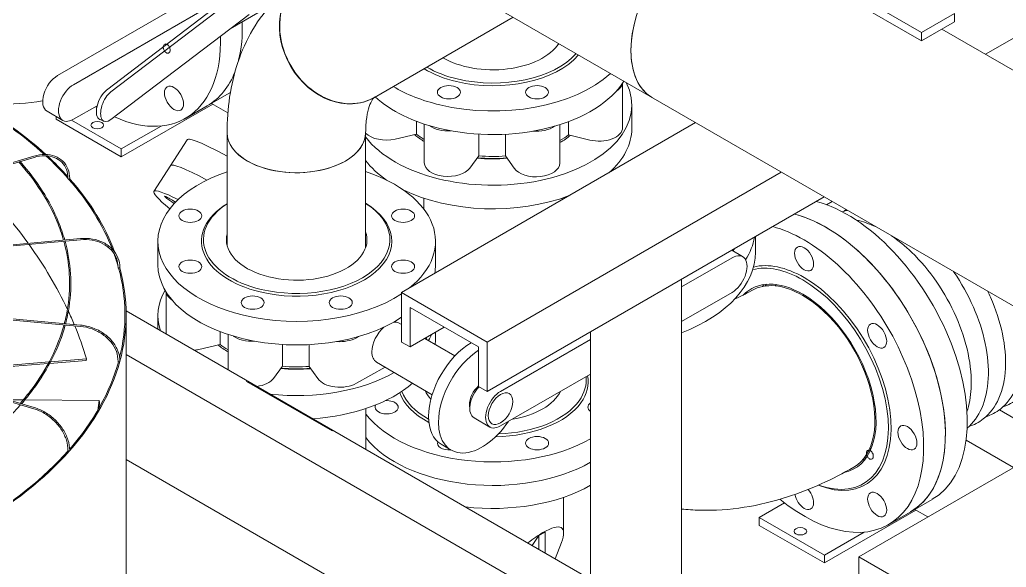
# Model space of a CAD drawing. Header units: millimetres. Extents: x -312439 to 477422, y -331570 to 212570.
# Drawn here: x 398832.4 to 399330.9, y 107076 to 107352.6 of the extents above; entities that cross this region are included whole.
import ezdxf

# ---------------------------------------------------------------- set-up
doc = ezdxf.new("R2010")
doc.units = ezdxf.units.MM

msp = doc.modelspace()

# ---------------------------------------------------------------- linework, layer by layer
at = {"color": 0, "linetype": 'Continuous', "lineweight": 0, "extrusion": (0, 0.816497, 0.57735)}
for p, q in [((399761.596, 107589.874), (399320.29, 107335.086)), ((399173.907, 107300.578), (399025.298, 107214.779)), ((398937.195, 107295.486), (398937.195, 107238.594)), ((398900.193, 107265.878), (398917.045, 107291.937)), ((398839.591, 107283.647), (398647.424, 107227.116)), ((398839.764, 107283.059), (398647.833, 107226.598)), ((399217.214, 107275.575), (399068.605, 107189.775)), ((399238.868, 107263.074), (399068.605, 107164.772)), ((399106.533, 107262.459), (399106.533, 107261.68)), ((398649.769, 107222.541), (398863.068, 107242.046)), ((398649.883, 107221.937), (398863.124, 107241.436)), ((398902.233, 107228.797), (398902.233, 107240.698)), ((399042.484, 107228.797), (399042.484, 107240.698)), ((399166.752, 107221.438), (399166.752, 107067.893)), ((398649.501, 107217.212), (398863.068, 107197.683)), ((398649.682, 107217.811), (398863.124, 107198.293)), ((398646.735, 107212.816), (398839.591, 107156.082)), ((398647.194, 107213.319), (398839.764, 107156.67)), ((398906.457, 107214.958), (398906.457, 107193.754)), ((399025.298, 107214.779), (399068.605, 107189.775)), ((399025.298, 107189.775), (399025.298, 107214.779)), ((399132.108, 107063.474), (398886.173, 107205.465)), ((399029.628, 107207.278), (399029.628, 107187.275)), ((399064.274, 107187.275), (399029.628, 107207.278)), ((398902.233, 107203.18), (398902.233, 107196.192)), ((399024.207, 107199.252), (399025.298, 107198.611)), ((399046.951, 107197.276), (399029.628, 107187.275)), ((398933.662, 107195.032), (398933.662, 107188.522)), ((398937.669, 107193.611), (398937.669, 107175.733)), ((399003.663, 107192.568), (399002.535, 107191.927)), ((399037.176, 107191.633), (399052.303, 107182.746)), ((399037.872, 107192.035), (399037.872, 107191.868)), ((399042.484, 107194.698), (399042.484, 107191.279)), ((399075.378, 107164.862), (399120.818, 107191.097)), ((399120.818, 107194.918), (399120.818, 107069.992)), ((398922.892, 107186.01), (398933.662, 107188.522)), ((398965.169, 107188.523), (398965.169, 107177.548)), ((398978.718, 107188.477), (398978.718, 107177.48)), ((399029.628, 107187.275), (399025.298, 107189.775)), ((399064.274, 107167.273), (399064.274, 107187.275)), ((399068.605, 107189.775), (399068.605, 107164.772)), ((398866.005, 107180.485), (398847.596, 107178.996)), ((398848.02, 107179.788), (398866.211, 107181.26)), ((398866.005, 107180.485), (398866.211, 107181.26)), ((398886.193, 107183.45), (399087.706, 107067.107)), ((398781.735, 107174.427), (398847.295, 107179.73)), ((398846.868, 107178.937), (398781.926, 107173.684)), ((398960.631, 107171.375), (398965.169, 107177.548)), ((398978.718, 107177.48), (398983.06, 107171.275)), ((399002.535, 107168.925), (399017.003, 107177.134)), ((399012.698, 107179.663), (399040.794, 107163.157)), ((399120.818, 107173.595), (399075.378, 107147.36)), ((398946.948, 107169.876), (398947.381, 107170.126)), ((398990.255, 107144.873), (398946.948, 107169.876)), ((399068.605, 107164.772), (399064.274, 107167.273)), ((399405.023, 107167.144), (399256.414, 107081.344)), ((398834.163, 107160.5), (398826.603, 107160.542)), ((398872.624, 107160.286), (398834.958, 107160.495)), ((398872.788, 107159.525), (398872.624, 107160.286)), ((399007.36, 107156.195), (399007.36, 107135.497)), ((399070.019, 107146.829), (399062.002, 107151.457)), ((398990.688, 107145.123), (398990.255, 107144.873)), ((399045.315, 107138.159), (399050.323, 107135.217)), ((399015.003, 107056.075), (398886.193, 107130.444)), ((399107.232, 107093.309), (399107.232, 107111.353)), ((399094.747, 107091.969), (399091.284, 107087.044)), ((399094.747, 107091.969), (399097.902, 107093.791)), ((399094.747, 107091.969), (399094.747, 107085.044)), ((399097.902, 107093.791), (399097.902, 107083.223)), ((399106.113, 107088.443), (399103.025, 107080.265)), ((399256.414, 107081.344), (399299.721, 107056.341)), ((399256.414, 107056.341), (399256.414, 107081.344))]:
    msp.add_line(p, q, dxfattribs=at)
at = {"color": 5, "linetype": 'Continuous', "lineweight": 0, "extrusion": (0, 0.816497, 0.57735)}
for p, q in [((398870.916, 107475.511), (400615.02, 106468.552)), ((398964.534, 107389.597), (398851.584, 107324.386)), ((398859.601, 107319.758), (398958.16, 107376.661)), ((399246.765, 107369.964), (399288.045, 107346.131)), ((398878.468, 107316.115), (398948.31, 107369.223)), ((399246.765, 107365.692), (399288.045, 107341.859)), ((398934.25, 107361.106), (398876.321, 107317.056)), ((398948.31, 107355.222), (398878.468, 107302.114)), ((398957.139, 107358.569), (398938.748, 107347.951)), ((399288.045, 107346.131), (399304.655, 107355.721)), ((399304.655, 107355.721), (399304.655, 107351.449)), ((399011.607, 107313.343), (399081.702, 107353.813)), ((399288.045, 107341.859), (399304.655, 107351.449)), ((399288.045, 107346.131), (399288.045, 107341.859)), ((399298.301, 107347.781), (400278.689, 106781.754)), ((399137.045, 107320.62), (399137.045, 107298.132)), ((398927.184, 107309.081), (398938.184, 107315.432)), ((398883.714, 107283.279), (398929.934, 107309.964)), ((398937.586, 107305.546), (398929.324, 107310.316)), ((398846.225, 107306.353), (398854.242, 107301.725)), ((398871.545, 107309.151), (398859.601, 107302.255)), ((398927.184, 107309.081), (398916.184, 107302.73)), ((399141.657, 107309.444), (399141.657, 107297.542)), ((398850.801, 107302.281), (398850.801, 107303.711)), ((398850.801, 107302.281), (398883.714, 107283.279)), ((398858.625, 107301.765), (398883.714, 107287.28)), ((398872.878, 107302.203), (398875.025, 107301.262)), ((399032.834, 107301.296), (399032.834, 107294.786)), ((399036.842, 107299.874), (399036.842, 107280.336)), ((399109.725, 107301.105), (399109.725, 107294.398)), ((398883.714, 107287.28), (398903.807, 107298.88)), ((399007.198, 107295.486), (399007.198, 107237.495)), ((399022.064, 107292.273), (399032.834, 107294.786)), ((399064.342, 107294.787), (399064.342, 107283.812)), ((399105.283, 107299.571), (399105.283, 107280.111)), ((399077.89, 107294.74), (399077.89, 107283.744)), ((399105.283, 107290.475), (399105.527, 107290.616)), ((399109.725, 107294.398), (399120.396, 107291.783)), ((398883.714, 107283.279), (398883.714, 107287.28)), ((399059.803, 107277.639), (399064.342, 107283.812)), ((399077.89, 107283.744), (399082.233, 107277.538)), ((399036.53, 107262.459), (399036.53, 107257.025)), ((399242.856, 107260.771), (399240.032, 107259.141)), ((399204.155, 107243.032), (399204.155, 107235.124)), ((399197.665, 107232.901), (399192.136, 107236.093)), ((399166.752, 107217.617), (399192.306, 107232.37)), ((399192.306, 107214.868), (399166.752, 107200.115)), ((399356.125, 107138.912), (399327.362, 107155.518)), ((399334.472, 107126.41), (399310.583, 107140.203)), ((399218.816, 107108.521), (399206.074, 107101.165)), ((399293.457, 107110.314), (399271.457, 107097.613)), ((399206.074, 107101.165), (399238.988, 107082.162)), ((399206.074, 107097.164), (399206.074, 107101.165)), ((399238.988, 107078.162), (399285.207, 107104.847)), ((399291.165, 107101.407), (399284.597, 107105.199)), ((399206.074, 107097.164), (399238.988, 107078.162)), ((399238.988, 107082.162), (399259.08, 107093.763)), ((399238.988, 107078.162), (399238.988, 107082.162))]:
    msp.add_line(p, q, dxfattribs=at)
at = {"color": 3, "linetype": 'Continuous', "lineweight": 0, "extrusion": (0, 0.816497, 0.57735)}
msp.add_line((398886.193, 107062.852), (398886.193, 107203.592), dxfattribs=at)
at = {"color": 5, "linetype": 'Continuous', "lineweight": 0}
for centre, major_axis, ratio, start_param, end_param in [((399177.678, 107357.912), (25.769, 44.633), 0.5773503, 0, 3.1415927), ((399177.678, 107357.912), (25.769, 44.633), 0.5773503, 0, 2.3561945), ((398993.943, 107343.555), (-17.501, 30.312), 0.8164966, 0.021565, 3.1415927), ((398994.106, 107343.656), (-17.501, 30.312), 0.8164966, 0, 3.1415927), ((398884.466, 107383.071), (42.718, -73.99), 0.5773503, 0.537327, 0.8316342), ((398884.466, 107383.071), (-42.718, 73.99), 0.5773503, 3.6789197, 3.9732269), ((398873.466, 107376.72), (-42.718, 73.99), 0.5773503, 2.468964, 3.9608436), ((399071.531, 107347.762), (-35.522, 0), 0.5773503, 0.7792277, 2.7798573), ((399071.531, 107346.962), (48.077, 0), 0.5773503, 4.3196899, 5.8278754), ((399071.531, 107347.762), (47.097, 0), 0.5773503, 4.3196899, 5.8130476), ((399177.678, 107357.912), (25.769, 44.633), 0.5773503, 2.3561945, 3.1415927), ((398884.466, 107383.071), (42.718, -73.99), 0.5773503, 0, 0.4365069), ((398884.466, 107383.071), (-42.718, 73.99), 0.5773503, 3.1415927, 3.5780995), ((399071.531, 107346.962), (48.077, 0), 0.5773503, 3.902047, 4.3196899), ((399071.531, 107347.762), (47.097, 0), 0.5773503, 3.9223369, 4.3196899), ((399071.531, 107346.962), (-70.126, 0), 0.5773503, 1.1780972, 2.580283), ((398859.601, 107311.006), (-5.359, -9.282), 0.5773503, 3.9269908, 7.0685835), ((399071.531, 107309.444), (70.126, 0), 0.5773503, 3.5508758, 6.5683569), ((399071.531, 107335.06), (70.126, 0), 0.5773503, 4.3196899, 5.9423663), ((399125.089, 107321.135), (11.956, 0), 0.5773503, 5.5207584, 6.1993221), ((398876.321, 107310.056), (-3.442, -7.853), 0.493747, 3.867644, 6.2831853), ((398878.468, 107309.114), (3.442, 7.853), 0.493747, 0.7260513, 3.867644), ((398895.466, 107389.422), (42.718, -73.99), 0.5773503, 0, 0.0159354), ((399071.531, 107346.962), (-70.126, 0), 0.5773503, 0.7682979, 1.1780972), ((398993.943, 107343.555), (-17.501, 30.312), 0.8164966, 3.1415927, 3.159851), ((399071.531, 107335.06), (70.126, 0), 0.5773503, 3.7000892, 4.3196899), ((398873.466, 107376.72), (-42.718, 73.99), 0.5773503, 2.3099584, 2.321048), ((398972.196, 107295.486), (35.002, 0), 0.5773503, 3.1415927, 5.4977871), ((398972.196, 107295.486), (35.002, 0), 0.5773503, 3.1415927, 6.2831853), ((398972.196, 107295.486), (35.002, 0), 0.5773503, 5.4977871, 6.2831853), ((399017.585, 107298.673), (-11.956, 0), 0.5773503, 0.5180056, 1.9547707), ((399071.531, 107311.257), (-48.077, 0), 0.5773503, 0.6352925, 0.7647687), ((399048.798, 107303.339), (-11.956, 0), 0.5773503, 0.6658224, 1.6911321), ((399093.327, 107303.114), (-11.956, 0), 0.5773503, 1.4315726, 2.4605059), ((399125.089, 107298.132), (11.956, 0), 0.5773503, 4.3090068, 6.2831853), ((399071.531, 107297.542), (-70.126, 0), 0.5773503, 2.5601507, 3.1415927), ((399071.531, 107310.244), (-48.077, 0), 0.5773503, 0.6004874, 0.7647687), ((399066.83, 107313.633), (54.313, 0), 0.5773503, 5.4990265, 5.622815), ((399071.531, 107310.244), (-48.077, 0), 0.5773503, 2.3490386, 2.5234023), ((399071.531, 107297.542), (-70.126, 0), 0.5773503, 0.4092831, 0.6968479), ((399048.798, 107280.336), (11.956, 0), 0.5773503, 3.1415927, 5.8817615), ((399071.531, 107309.444), (-47.097, 0), 0.5773503, 1.399184, 1.7238509), ((399071.531, 107310.244), (-48.077, 0), 0.5773503, 1.4059879, 1.7175459), ((399071.531, 107311.257), (48.077, 0), 0.5773503, 4.5622833, 4.8450414), ((399093.327, 107280.111), (11.956, 0), 0.5773503, 3.5236087, 6.2831853), ((398972.359, 107240.698), (-70.126, 0), 0.5773503, 2.520732, 4.192473), ((399071.531, 107297.542), (-70.126, 0), 0.5773503, 0.866701, 2.1522383), ((399250.739, 107184.305), (42.718, -73.99), 0.5773503, 0, 2.6217743), ((398972.359, 107240.698), (48.077, 0), 0.5773503, 4.3196899, 7.0434663), ((398972.359, 107241.498), (47.097, 0), 0.5773503, 4.3196899, 7.0213282), ((399239.739, 107177.954), (42.718, -73.99), 0.5773503, 0, 2.6217743), ((399239.739, 107177.954), (-42.718, 73.99), 0.5773503, 5.4977871, 5.7633669), ((399228.739, 107171.603), (-42.718, 73.99), 0.5773503, 5.4977871, 5.7633669), ((399239.739, 107177.954), (-42.718, 73.99), 0.5773503, 3.1415927, 5.4977871), ((399118.718, 107247.825), (85.437, 0), 0.5773503, 5.940577, 6.1805753), ((399118.718, 107247.825), (-85.437, 0), 0.5773503, 2.7989843, 3.0389826), ((399228.739, 107171.603), (-42.718, 73.99), 0.5773503, 2.1523857, 5.4977871), ((399118.718, 107235.124), (85.437, 0), 0.5773503, 5.3094493, 6.2831853), ((399118.718, 107260.527), (-85.437, 0), 0.5773503, 2.6164952, 2.6474107), ((399192.306, 107223.619), (5.359, 9.282), 0.5773503, 3.9269908, 7.0685835), ((399228.046, 107171.203), (-30.592, 52.987), 0.5773503, 5.4977871, 6.1211239), ((399228.739, 107171.603), (-31.082, 53.835), 0.5773503, 5.4977871, 6.1186246), ((399228.046, 107171.203), (-26.182, 45.349), 0.5773503, 5.4977871, 6.446029), ((399228.046, 107171.203), (-30.592, 52.987), 0.5773503, 2.5410686, 5.4977871), ((399228.739, 107171.603), (-31.082, 53.835), 0.5773503, 2.5178145, 5.4977871), ((399228.046, 107171.203), (-25.769, 44.633), 0.5773503, 5.4977871, 6.2831853), ((399239.739, 107177.954), (26.182, -45.349), 0.5773503, 3.3667881, 3.4029304), ((399239.739, 107177.954), (-26.182, 45.349), 0.5773503, 0.2251954, 0.2613377), ((399239.739, 107177.954), (25.723, -44.553), 0.5773503, 3.3303616, 3.3668451), ((399239.739, 107177.954), (23.886, -41.371), 0.5773503, 3.1805085, 3.2190249), ((399228.046, 107171.203), (-26.182, 45.349), 0.5773503, 2.9551609, 5.4977871), ((399228.046, 107171.203), (-25.769, 44.633), 0.5773503, 3.1415927, 5.4977871), ((399239.739, 107177.954), (23.886, -41.371), 0.5773503, 6.205753, 6.2442695), ((399239.739, 107177.954), (26.182, -45.349), 0.5773503, 6.0218476, 6.0579899), ((399239.739, 107177.954), (-26.182, 45.349), 0.5773503, 2.8802549, 2.9163972), ((399239.739, 107177.954), (25.723, -44.553), 0.5773503, 6.0579329, 6.0944163), ((399228.739, 107111.346), (-3.399, 5.887), 0.5773503, 1.015663, 5.076894)]:
    msp.add_ellipse(centre, major_axis=major_axis, ratio=ratio, start_param=start_param, end_param=end_param, dxfattribs=at)
at = {"color": 0, "linetype": 'Continuous', "lineweight": 0}
for centre, major_axis, ratio, start_param, end_param in [((398851.584, 107315.635), (-5.359, -9.282), 0.5773503, 3.9269908, 6.2831853), ((398623.967, 107203.592), (-261.613, 0), 0.5773503, 3.7066773, 3.9265771), ((398623.967, 107203.592), (-262.225, 0), 0.5773503, 3.705131, 3.9265633), ((398988.787, 107245.54), (71.741, -46.397), 0.0711624, 2.418254, 3.1415927), ((398623.967, 107203.592), (-261.613, 0), 0.5773503, 3.6151503, 3.7017035), ((398623.967, 107203.592), (-262.225, 0), 0.5773503, 3.6198551, 3.6998544), ((398980.36, 107232.511), (71.741, -46.397), 0.0711624, 2.4535413, 3.1415927), ((398972.359, 107240.698), (-70.126, 0), 0.5773503, 5.2376583, 7.4612826), ((398624.173, 107161.683), (244.29, -64.884), 0.7560981, 0.7473423, 0.9452164), ((398857.094, 107272.266), (-0.306, 0.005), 0.5715189, 0, 0.4809344), ((398857.094, 107272.266), (-0.306, 0.005), 0.5715189, 0.4809344, 2.0517307), ((398623.967, 107203.592), (-261.613, 0), 0.5773503, 3.3623861, 3.6122993), ((398857.367, 107272.346), (-0.306, 0), 0.5773503, 1.5184711, 3.1415927), ((398623.967, 107203.592), (-262.225, 0), 0.5773503, 3.3525846, 3.6125039), ((398971.934, 107219.482), (71.741, -46.397), 0.0711624, 2.593031, 3.667027), ((398911.315, 107259.732), (5.708, -3.692), 0.0711624, 1.6500849, 3.7588708), ((398911.315, 107259.732), (5.708, -3.692), 0.0711624, 3.7588708, 4.6068288), ((398972.359, 107240.698), (48.077, 0), 0.5773503, 2.3911815, 4.3196899), ((398972.359, 107241.498), (47.097, 0), 0.5773503, 2.4137727, 4.3196899), ((398972.359, 107241.498), (-35.522, 0), 0.5773503, 6.1411057, 9.6212263), ((398624.173, 107161.683), (244.29, -64.884), 0.7560981, 0.5676523, 0.7441319), ((398623.967, 107203.592), (-261.613, 0), 0.5773503, 3.3053341, 3.3466211), ((398882.402, 107227.296), (-0.306, 0.006), 0.5752952, 0, 0.1678974), ((398882.402, 107227.296), (-0.306, 0.006), 0.5752952, 0.1678974, 1.7386937), ((398623.967, 107203.592), (-261.613, 0), 0.5773503, 2.9976529, 3.2980059), ((398882.705, 107227.324), (-0.306, 0), 0.5773503, 1.2043118, 3.1415927), ((398623.967, 107203.592), (-262.225, 0), 0.5773503, 2.9856485, 3.2984345), ((398972.359, 107228.797), (70.126, 0), 0.5773503, 3.1415927, 4.3196899), ((398972.359, 107228.797), (70.126, 0), 0.5773503, 6.1760977, 6.2831853), ((398972.359, 107203.18), (70.126, 0), 0.5773503, 2.8197062, 3.3337839), ((398918.413, 107215.413), (-11.956, 0), 0.5773503, 0.0732724, 0.7384428), ((398972.359, 107240.698), (-70.126, 0), 0.5773503, 1.1780972, 2.4263232), ((398624.173, 107161.683), (244.29, -64.884), 0.7560981, 0.5274276, 0.562586), ((398972.359, 107228.797), (70.126, 0), 0.5773503, 4.3196899, 5.5679159), ((398624.173, 107161.683), (244.29, -64.884), 0.7560981, 0.4379774, 0.5241031), ((399018.453, 107189.457), (-5.754, -9.795), 0.5823607, 4.1795287, 5.5021835), ((399018.453, 107189.457), (-5.754, -9.795), 0.5823607, 3.1415927, 3.586202), ((398949.625, 107197.075), (-11.956, 0), 0.5773503, 0.6658224, 1.6911321), ((398994.154, 107196.851), (-11.956, 0), 0.5773503, 1.4315616, 2.347478), ((399025.916, 107191.868), (11.956, 0), 0.5773503, 6.1937081, 6.2831853), ((398972.359, 107203.18), (70.126, 0), 0.5773503, 5.9663224, 6.0425398), ((398972.359, 107191.279), (-70.126, 0), 0.5773503, 3.0754812, 3.1415927), ((398918.413, 107192.41), (-11.956, 0), 0.5773503, 1.750345, 1.9547707), ((398972.359, 107203.98), (48.077, 0), 0.5773503, 3.74208, 3.9063613), ((398972.359, 107204.994), (-48.077, 0), 0.5773503, 0.6352925, 0.7647687), ((399060.827, 107164.562), (-15.512, -26.403), 0.5823607, 3.9433242, 5.5021835), ((399065.835, 107161.62), (-15.512, -26.403), 0.5823607, 4.0029036, 5.5021835), ((399018.453, 107189.457), (-5.754, -9.795), 0.5823607, 5.5021835, 6.2831853), ((398623.967, 107203.592), (-261.613, 0), 0.5773503, 2.6753447, 2.9836943), ((398623.967, 107203.592), (-262.225, 0), 0.5773503, 2.6707914, 2.9843582), ((398882.402, 107180.012), (-0.306, 0.006), 0.5792658, 0, 1.4246091), ((398882.705, 107179.985), (-0.306, 0), 0.5773503, 0.8901525, 3.1415927), ((398972.359, 107203.18), (47.097, 0), 0.5773503, 4.5407766, 4.8654435), ((398972.359, 107203.98), (48.077, 0), 0.5773503, 4.5475806, 4.8591385), ((398972.359, 107204.994), (48.077, 0), 0.5773503, 4.5622833, 4.8450414), ((398949.625, 107174.072), (11.956, 0), 0.5773503, 4.9309603, 5.8817615), ((398972.359, 107203.18), (70.126, 0), 0.5773503, 4.5201978, 5.4922256), ((398994.154, 107173.848), (11.956, 0), 0.5773503, 3.5235985, 5.4890707), ((399071.531, 107170.51), (47.097, 0), 0.5773503, 5.8912452, 6.3480738), ((399071.531, 107169.71), (48.077, 0), 0.5773503, 5.8912452, 6.3922497), ((398972.359, 107191.279), (-70.126, 0), 0.5773503, 1.6858041, 2.5582302), ((399071.531, 107170.51), (35.522, 0), 0.5773503, 3.3996418, 3.6294453), ((399067.361, 107160.739), (-5.359, -9.282), 0.5773503, 4.3183614, 6.2831853), ((399065.835, 107161.62), (-4.387, -7.599), 0.5773503, 4.1812738, 5.4977871), ((398623.803, 107161.669), (247.048, 53.431), 0.7719474, 5.9775334, 6.0030301), ((399017.794, 107156.832), (5.818, 0), 0.5773503, 4.3204489, 7.9471293), ((399071.531, 107169.71), (48.077, 0), 0.5773503, 3.3429857, 3.973456), ((399071.531, 107170.51), (47.097, 0), 0.5773503, 3.3516378, 3.9504181), ((399075.378, 107156.111), (-5.359, -9.282), 0.5773503, 3.9269908, 7.0685835), ((399071.531, 107170.51), (35.522, 0), 0.5773503, 4.9919332, 6.0036411), ((398623.967, 107160.908), (247.048, 53.431), 0.7719474, 5.9850347, 6.0030301), ((399017.794, 107156.832), (5.818, 0), 0.5773503, 2.7793183, 4.3204489), ((399065.835, 107161.62), (-4.387, -7.599), 0.5773503, 5.4977871, 5.7209135), ((399071.531, 107169.71), (48.077, 0), 0.5773503, 4.7407206, 5.8912452), ((399071.531, 107170.51), (47.097, 0), 0.5773503, 4.7710181, 5.8912452), ((399125.302, 107156.879), (-5.818, 0), 0.5773503, 5.5922723, 6.9740983), ((399071.531, 107169.71), (70.126, 0), 0.5773503, 3.5566656, 5.4917665), ((399060.827, 107164.562), (-15.512, -26.403), 0.5823607, 5.5021835, 6.2831853), ((399065.835, 107161.62), (-15.512, -26.403), 0.5823607, 5.5021835, 7.7405636), ((399071.531, 107157.809), (-70.126, 0), 0.5773503, 0.4150729, 2.3501739), ((399071.531, 107157.809), (70.126, 0), 0.5773503, 3.5566656, 5.4917665), ((399049.307, 107138.666), (5.818, 0), 0.5773503, 2.9230359, 4.85187), ((398623.967, 107203.592), (-262.225, 0), 0.5773503, 2.0421116, 2.6702774), ((398623.967, 107203.592), (-261.613, 0), 0.5773503, 2.358999, 2.669365), ((398857.094, 107135.042), (-0.306, 0.005), 0.5830421, 0, 1.1094484), ((398857.367, 107134.962), (-0.306, 0), 0.5773503, 0.5759933, 3.1415927), ((399071.531, 107146.201), (-70.126, 0), 0.5773503, 1.3698582, 2.3501739), ((399071.531, 107057.608), (34.861, 38.113), 0.2019062, 5.8149504, 6.8513241), ((399071.531, 107057.608), (34.861, 38.113), 0.2019062, 0.5681388, 0.8392024)]:
    msp.add_ellipse(centre, major_axis=major_axis, ratio=ratio, start_param=start_param, end_param=end_param, dxfattribs=at)
at = {"color": 5, "linetype": 'Continuous', "lineweight": 0}
for centre, major_axis in [((398910.366, 107312.808), (-3.399, 5.887)), ((399049.266, 107315.927), (5.818, 0)), ((399093.797, 107315.927), (-5.818, 0)), ((398871.588, 107299.281), (3.215, 0)), ((399026.113, 107253.553), (-5.818, 0)), ((399228.739, 107231.861), (-3.399, 5.887)), ((399265.639, 107192.908), (-3.399, 5.887)), ((399280.924, 107141.474), (-3.399, 5.887)), ((399265.639, 107107.69), (-3.399, 5.887)), ((399226.862, 107094.164), (3.215, 0))]:
    msp.add_ellipse(centre, major_axis=major_axis, ratio=0.5773503, dxfattribs=at)
at = {"color": 0, "linetype": 'Continuous', "lineweight": 0}
for centre, major_axis in [((398918.605, 107253.553), (5.818, 0)), ((398918.605, 107227.843), (5.818, 0)), ((399026.113, 107227.843), (-5.818, 0)), ((398950.093, 107209.663), (5.818, 0)), ((398994.624, 107209.663), (-5.818, 0)), ((399075.378, 107156.111), (-4.387, -7.599)), ((399093.838, 107138.685), (-5.818, 0))]:
    msp.add_ellipse(centre, major_axis=major_axis, ratio=0.5773503, dxfattribs=at)
at = {"color": 5, "linetype": 'Continuous', "lineweight": 0}
for points, knots in [([(398976.12, 107373.68), (398970.746, 107370.539), (398965.806, 107366.673), (398957.068, 107357.831), (398953.294, 107352.844), (398947.048, 107342.296), (398944.568, 107336.736), (398940.734, 107325.323), (398939.376, 107319.467), (398937.606, 107307.588), (398937.195, 107301.562), (398937.195, 107295.486)], [5.5008664, 5.5008664, 5.5008664, 5.5008664, 5.65486678, 5.65486678, 5.81194641, 5.81194641, 5.96902604, 5.96902604, 6.12610567, 6.12610567, 6.28318531, 6.28318531, 6.28318531, 6.28318531]), ([(398904.935, 107338.974), (398904.966, 107339.289), (398905.148, 107339.851), (398905.578, 107340.204), (398905.923, 107340.295), (398906.165, 107340.316), (398906.614, 107340.252), (398907.101, 107339.97), (398907.5, 107339.576), (398907.794, 107339.213), (398908.04, 107338.79), (398908.223, 107338.336), (398908.36, 107337.871), (398908.438, 107337.288), (398908.374, 107336.651), (398908.158, 107336.131), (398907.81, 107335.774), (398907.435, 107335.64), (398907.105, 107335.638), (398906.847, 107335.688), (398906.585, 107335.789), (398906.239, 107335.989), (398905.825, 107336.353), (398905.332, 107337.031), (398905.028, 107337.785), (398904.917, 107338.484), (398904.919, 107338.816), (398904.935, 107338.974)], [0, 0, 0, 0, 0.448799, 0.8975979, 1.0097976, 1.1219974, 1.3463969, 1.7951958, 1.9447955, 2.0943951, 2.3935944, 2.5431941, 2.6927937, 2.991993, 3.2911923, 3.5903916, 3.8895909, 4.1887902, 4.3383899, 4.4879895, 4.6375892, 4.7871888, 5.0863881, 5.3855874, 5.8343864, 6.0587858, 6.2831853, 6.2831853, 6.2831853, 6.2831853]), ([(399011.444, 107313.243), (399011.444, 107313.243), (399011.431, 107313.251), (399011.115, 107312.931), (399010.814, 107312.592), (399010, 107311.217), (399009.495, 107310.18), (399008.524, 107307.29), (399008.061, 107305.44), (399007.398, 107300.987), (399007.198, 107298.388), (399007.198, 107295.486)], [5.49778714, 5.49778714, 5.49778714, 5.49778714, 5.65486678, 5.65486678, 5.81194641, 5.81194641, 5.96902604, 5.96902604, 6.12610567, 6.12610567, 6.28318531, 6.28318531, 6.28318531, 6.28318531]), ([(399248.04, 107255.552), (399248.806, 107255.834), (399249.589, 107256.078), (399250.443, 107256.297), (399250.5, 107256.311), (399250.556, 107256.325)], [0.884634842, 0.884634842, 0.884634842, 0.884634842, 0.945279544, 0.945279544, 0.94955631, 0.94955631, 0.94955631, 0.94955631]), ([(399272.881, 107243.436), (399276.36, 107241.078), (399279.779, 107238.284), (399287.635, 107230.73), (399291.937, 107225.626), (399299.565, 107214.545), (399302.893, 107208.573), (399308.26, 107196.336), (399310.298, 107190.073), (399312.869, 107177.843), (399313.398, 107171.879), (399312.891, 107162.108), (399312.19, 107158.119), (399310.997, 107154.51)], [1.6575796, 1.6575796, 1.6575796, 1.6575796, 1.8920444, 1.8920444, 2.2193958, 2.2193958, 2.5456685, 2.5456685, 2.872043, 2.872043, 3.1996274, 3.1996274, 3.4517913, 3.4517913, 3.4517913, 3.4517913]), ([(399304.246, 107225.328), (399304.303, 107225.244), (399304.361, 107225.161), (399308.226, 107219.546), (399311.554, 107213.574), (399316.922, 107201.337), (399318.96, 107195.073), (399321.531, 107182.843), (399322.059, 107176.879), (399321.487, 107165.833), (399320.385, 107160.748), (399316.679, 107152.354), (399314.197, 107148.93), (399311.091, 107146.344)], [2.2144662, 2.2144662, 2.2144662, 2.2144662, 2.2193958, 2.2193958, 2.5456685, 2.5456685, 2.872043, 2.872043, 3.1996274, 3.1996274, 3.5274785, 3.5274785, 3.8277541, 3.8277541, 3.8277541, 3.8277541]), ([(399321.596, 107215.31), (399322.046, 107214.364), (399322.48, 107213.412), (399325.583, 107206.337), (399327.621, 107200.074), (399330.192, 107187.844), (399330.72, 107181.88), (399330.148, 107170.834), (399329.047, 107165.749), (399325.243, 107157.134), (399322.582, 107153.557), (399317.041, 107149.2), (399314.558, 107147.887), (399311.882, 107147.033)], [2.4947321, 2.4947321, 2.4947321, 2.4947321, 2.5456685, 2.5456685, 2.872043, 2.872043, 3.1996274, 3.1996274, 3.5274785, 3.5274785, 3.8442096, 3.8442096, 4.0521616, 4.0521616, 4.0521616, 4.0521616]), ([(399335.359, 107207.364), (399336.244, 107204.552), (399336.982, 107201.745), (399338.853, 107192.845), (399339.382, 107186.881), (399338.809, 107175.834), (399337.708, 107170.749), (399333.905, 107162.135), (399331.243, 107158.558), (399325.702, 107154.201), (399323.219, 107152.887), (399320.544, 107152.033)], [2.7236943, 2.7236943, 2.7236943, 2.7236943, 2.872043, 2.872043, 3.1996274, 3.1996274, 3.5274785, 3.5274785, 3.8442096, 3.8442096, 4.0521616, 4.0521616, 4.0521616, 4.0521616]), ([(399346.839, 107200.736), (399347.677, 107195.748), (399347.992, 107190.904), (399347.471, 107180.835), (399346.369, 107175.75), (399342.566, 107167.136), (399339.904, 107163.558), (399334.363, 107159.202), (399331.88, 107157.888), (399329.205, 107157.034)], [2.9300055, 2.9300055, 2.9300055, 2.9300055, 3.1996274, 3.1996274, 3.5274785, 3.5274785, 3.8442096, 3.8442096, 4.0521616, 4.0521616, 4.0521616, 4.0521616]), ([(399260.208, 107133.857), (399260.239, 107134.172), (399260.421, 107134.734), (399260.851, 107135.087), (399261.196, 107135.178), (399261.438, 107135.199), (399261.888, 107135.134), (399262.375, 107134.853), (399262.773, 107134.459), (399263.067, 107134.096), (399263.313, 107133.673), (399263.496, 107133.219), (399263.633, 107132.753), (399263.711, 107132.171), (399263.647, 107131.534), (399263.431, 107131.014), (399263.083, 107130.657), (399262.708, 107130.523), (399262.378, 107130.521), (399262.12, 107130.571), (399261.858, 107130.672), (399261.512, 107130.872), (399261.098, 107131.236), (399260.605, 107131.914), (399260.301, 107132.668), (399260.19, 107133.367), (399260.192, 107133.699), (399260.208, 107133.857)], [0, 0, 0, 0, 0.448799, 0.8975979, 1.0097976, 1.1219974, 1.3463969, 1.7951958, 1.9447955, 2.0943951, 2.3935944, 2.5431941, 2.6927937, 2.991993, 3.2911923, 3.5903916, 3.8895909, 4.1887902, 4.3383899, 4.4879895, 4.6375892, 4.7871888, 5.0863881, 5.3855874, 5.8343864, 6.0587858, 6.2831853, 6.2831853, 6.2831853, 6.2831853]), ([(399166.752, 107105.424), (399169.81, 107105.095), (399172.868, 107104.892), (399191.156, 107104.392), (399206.075, 107106.933), (399231.897, 107115.251), (399243.085, 107120.375), (399253.815, 107126.57)], [1.03538184, 1.03538184, 1.03538184, 1.03538184, 1.08837512, 1.08837512, 1.35326625, 1.35326625, 1.57079633, 1.57079633, 1.57079633, 1.57079633])]:
    msp.add_open_spline(points, degree=3, knots=knots, dxfattribs=at)
at = {"color": 0, "linetype": 'Continuous', "lineweight": 0}
for points, knots in [([(398809.478, 107310.775), (398813.202, 107310.306), (398816.93, 107310.028), (398828.533, 107309.71), (398836.352, 107310.292), (398844.009, 107311.532)], [1.02382275, 1.02382275, 1.02382275, 1.02382275, 1.08837512, 1.08837512, 1.2254995, 1.2254995, 1.2254995, 1.2254995]), ([(398854.525, 107241.265), (398853.638, 107244.373), (398852.561, 107247.464), (398846.983, 107261.001), (398840.481, 107271.177), (398831.974, 107280.767)], [4.09036759, 4.09036759, 4.09036759, 4.09036759, 4.16055829, 4.16055829, 4.40029723, 4.40029723, 4.40029723, 4.40029723]), ([(398855.146, 107241.322), (398854.26, 107244.44), (398853.185, 107247.541), (398847.613, 107261.131), (398841.116, 107271.342), (398832.623, 107280.958)], [4.08953528, 4.08953528, 4.08953528, 4.08953528, 4.15944113, 4.15944113, 4.39851052, 4.39851052, 4.39851052, 4.39851052]), ([(398857.673, 107272.346), (398857.673, 107274.079), (398857.374, 107275.729), (398856.198, 107278.698), (398855.322, 107280.017), (398853.081, 107282.184), (398851.718, 107283.032), (398848.646, 107284.173), (398846.939, 107284.467), (398843.351, 107284.48), (398841.47, 107284.199), (398839.591, 107283.647)], [4.712389, 4.712389, 4.712389, 4.712389, 5.0265482, 5.0265482, 5.3407075, 5.3407075, 5.6548668, 5.6548668, 5.969026, 5.969026, 6.2831853, 6.2831853, 6.2831853, 6.2831853]), ([(398839.764, 107283.059), (398841.58, 107283.593), (398843.392, 107283.86), (398846.827, 107283.837), (398848.449, 107283.547), (398851.341, 107282.447), (398852.612, 107281.637), (398854.686, 107279.579), (398855.49, 107278.33), (398856.556, 107275.507), (398856.816, 107273.933), (398856.788, 107272.271)], [0, 0, 0, 0, 0.317268, 0.317268, 0.6345361, 0.6345361, 0.9518041, 0.9518041, 1.2690722, 1.2690722, 1.5863402, 1.5863402, 1.5863402, 1.5863402]), ([(398854.957, 107199.04), (398855.712, 107201.896), (398856.309, 107204.765), (398858.41, 107218.643), (398857.72, 107229.76), (398854.694, 107240.665)], [3.77541609, 3.77541609, 3.77541609, 3.77541609, 3.83978539, 3.83978539, 4.08585643, 4.08585643, 4.08585643, 4.08585643]), ([(398855.575, 107198.983), (398856.329, 107201.846), (398856.924, 107204.723), (398859.021, 107218.639), (398858.332, 107229.79), (398855.314, 107240.722)], [3.77616248, 3.77616248, 3.77616248, 3.77616248, 3.84020832, 3.84020832, 4.08505688, 4.08505688, 4.08505688, 4.08505688]), ([(398883.011, 107227.324), (398883.011, 107229.06), (398882.678, 107230.768), (398881.379, 107233.954), (398880.413, 107235.432), (398877.949, 107238.011), (398876.451, 107239.112), (398873.071, 107240.832), (398871.19, 107241.452), (398867.228, 107242.154), (398865.148, 107242.236), (398863.068, 107242.046)], [4.712389, 4.712389, 4.712389, 4.712389, 5.0265482, 5.0265482, 5.3407075, 5.3407075, 5.6548668, 5.6548668, 5.969026, 5.969026, 6.2831853, 6.2831853, 6.2831853, 6.2831853]), ([(398863.124, 107241.436), (398865.139, 107241.62), (398867.154, 107241.538), (398870.977, 107240.85), (398872.786, 107240.244), (398876.017, 107238.573), (398877.439, 107237.509), (398879.758, 107235.03), (398880.655, 107233.616), (398881.839, 107230.578), (398882.127, 107228.954), (398882.096, 107227.302)], [0, 0, 0, 0, 0.317268, 0.317268, 0.6345361, 0.6345361, 0.9518041, 0.9518041, 1.2690722, 1.2690722, 1.5863402, 1.5863402, 1.5863402, 1.5863402]), ([(398832.669, 107158.757), (398834.753, 107161.145), (398836.713, 107163.568), (398846.289, 107176.384), (398851.76, 107187.303), (398854.796, 107198.439)], [3.46025293, 3.46025293, 3.46025293, 3.46025293, 3.51974047, 3.51974047, 3.77090484, 3.77090484, 3.77090484, 3.77090484]), ([(398833.316, 107158.567), (398835.358, 107160.918), (398837.283, 107163.303), (398846.867, 107176.149), (398852.369, 107187.152), (398855.415, 107198.383)], [3.4620089, 3.4620089, 3.4620089, 3.4620089, 3.52025567, 3.52025567, 3.77168417, 3.77168417, 3.77168417, 3.77168417]), ([(398863.068, 107197.683), (398865.084, 107197.499), (398867.1, 107197.048), (398870.931, 107195.657), (398872.745, 107194.718), (398875.988, 107192.448), (398877.417, 107191.117), (398879.748, 107188.199), (398880.65, 107186.613), (398881.839, 107183.345), (398882.127, 107181.664), (398882.096, 107180.018)], [6.2831853, 6.2831853, 6.2831853, 6.2831853, 6.6004533, 6.6004533, 6.9177214, 6.9177214, 7.2349894, 7.2349894, 7.5522575, 7.5522575, 7.8695255, 7.8695255, 7.8695255, 7.8695255]), ([(398883.011, 107179.985), (398883.011, 107181.721), (398882.678, 107183.485), (398881.384, 107186.895), (398880.424, 107188.541), (398877.971, 107191.556), (398876.48, 107192.925), (398873.112, 107195.255), (398871.236, 107196.217), (398867.282, 107197.64), (398865.203, 107198.103), (398863.124, 107198.293)], [4.712389, 4.712389, 4.712389, 4.712389, 5.0265482, 5.0265482, 5.3407075, 5.3407075, 5.6548668, 5.6548668, 5.969026, 5.969026, 6.2831853, 6.2831853, 6.2831853, 6.2831853]), ([(398790.417, 107124.056), (398793.334, 107125.758), (398796.173, 107127.505), (398812.317, 107137.984), (398823.757, 107147.677), (398832.872, 107158.059)], [3.14696065, 3.14696065, 3.14696065, 3.14696065, 3.20003933, 3.20003933, 3.45780979, 3.45780979, 3.45780979, 3.45780979]), ([(398839.591, 107156.082), (398841.407, 107155.548), (398843.226, 107154.747), (398846.685, 107152.689), (398848.324, 107151.432), (398851.257, 107148.591), (398852.55, 107147.006), (398854.661, 107143.67), (398855.478, 107141.919), (398856.556, 107138.429), (398856.816, 107136.691), (398856.788, 107135.048)], [6.2831853, 6.2831853, 6.2831853, 6.2831853, 6.6004533, 6.6004533, 6.9177214, 6.9177214, 7.2349894, 7.2349894, 7.5522575, 7.5522575, 7.8695255, 7.8695255, 7.8695255, 7.8695255]), ([(398857.673, 107134.962), (398857.673, 107136.695), (398857.374, 107138.509), (398856.212, 107142.13), (398855.349, 107143.935), (398853.144, 107147.364), (398851.803, 107148.988), (398848.772, 107151.897), (398847.083, 107153.183), (398843.518, 107155.293), (398841.642, 107156.117), (398839.764, 107156.67)], [4.712389, 4.712389, 4.712389, 4.712389, 5.0265482, 5.0265482, 5.3407075, 5.3407075, 5.6548668, 5.6548668, 5.969026, 5.969026, 6.2831853, 6.2831853, 6.2831853, 6.2831853])]:
    msp.add_open_spline(points, degree=3, knots=knots, dxfattribs=at)
at = {"color": 5, "linetype": 'Continuous', "lineweight": 0}
for points in [[(399249.032, 107255.893), (399249.329, 107256.163), (399249.633, 107256.426), (399249.942, 107256.68)], [(399255.065, 107251.387), (399258.368, 107250.703), (399261.737, 107249.533), (399265.103, 107247.927)], [(399193.75, 107211.533), (399196.382, 107212.659), (399199.25, 107214.088), (399202.277, 107215.836)]]:
    msp.add_open_spline(points, degree=3, dxfattribs=at)

doc.saveas('drawing.dxf')
